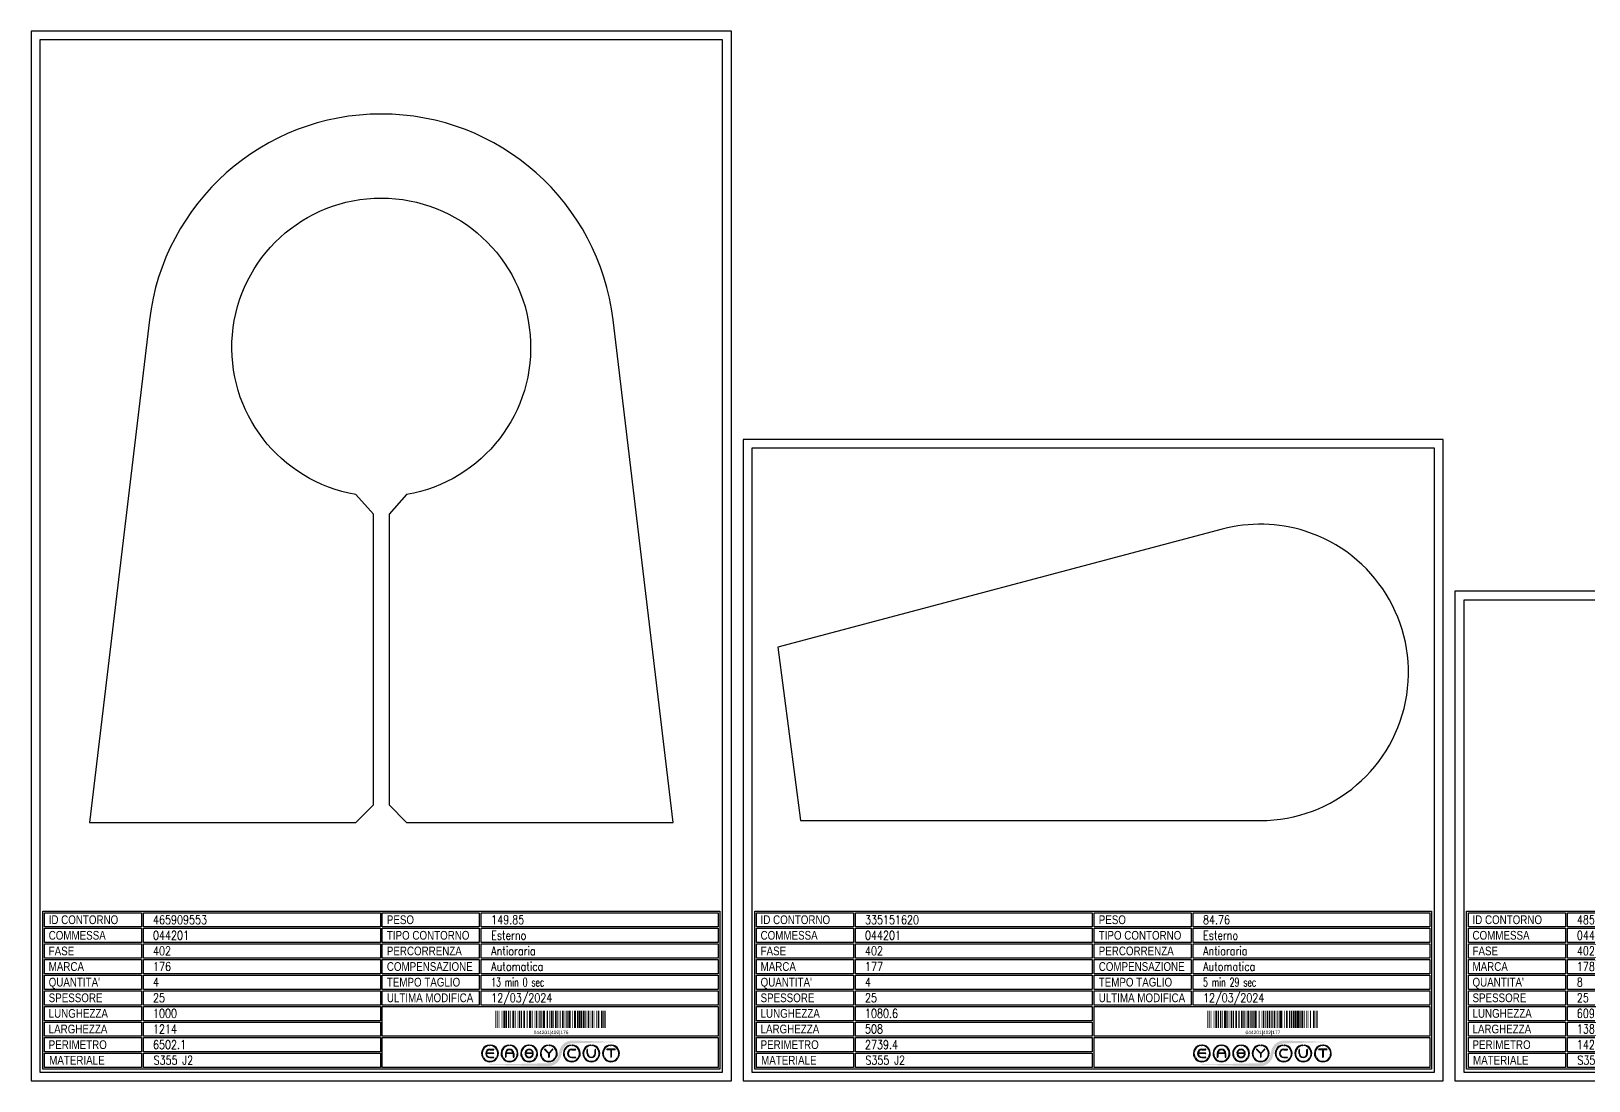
# Model space of a CAD drawing. Header units: millimetres. Extents: x 28039 to 145264, y 9873 to 40131.
# Drawn here: x 28039 to 30708, y 15553 to 17352 of the extents above; entities that cross this region are included whole.
import ezdxf
from ezdxf.enums import TextEntityAlignment as Align

# ---------------------------------------------------------------- set-up
doc = ezdxf.new("R2010")
doc.units = ezdxf.units.MM
doc.styles.add('EasyCutStyle', font='romans.shx', dxfattribs={"width": 0.8})
doc.styles.add('EasyCutStyle1', font='arial.ttf', dxfattribs={"width": 0.8})

# ---------------------------------------------------------------- blocks, each defined once
blk = doc.blocks.new('*U95')
at = {"color": 5}
blk.add_lwpolyline([(0, 0), (1200, 0), (1200, 1799), (0, 1799)], close=True, dxfattribs=at)
at = {"color": 7}
blk.add_lwpolyline([(15, 15), (1185, 15), (1185, 1784), (15, 1784)], close=True, dxfattribs=at)
at = {"color": 253}
blk.add_lwpolyline([(20, 291), (1180, 291), (1180, 20), (20, 20)], close=True, dxfattribs=at)
at = {"color": 2}
for points in [[(23, 288.1), (189.3, 288.1), (189.3, 263.7), (23, 263.7)], [(23, 288.1), (189.3, 288.1), (189.3, 263.7), (23, 263.7)], [(601.5, 288.1), (767.9, 288.1), (767.9, 263.7), (601.5, 263.7)], [(23, 261.4), (189.3, 261.4), (189.3, 237), (23, 237)], [(601.5, 261.4), (767.9, 261.4), (767.9, 237), (601.5, 237)], [(23, 234.6), (189.3, 234.6), (189.3, 210.2), (23, 210.2)], [(601.5, 234.6), (767.9, 234.6), (767.9, 210.2), (601.5, 210.2)], [(23, 207.9), (189.3, 207.9), (189.3, 183.4), (23, 183.4)], [(601.5, 207.9), (767.9, 207.9), (767.9, 183.4), (601.5, 183.4)], [(23, 181.1), (189.3, 181.1), (189.3, 156.7), (23, 156.7)], [(601.5, 181.1), (767.9, 181.1), (767.9, 156.7), (601.5, 156.7)], [(23, 154.3), (189.3, 154.3), (189.3, 129.9), (23, 129.9)], [(601.5, 154.3), (767.9, 154.3), (767.9, 129.9), (601.5, 129.9)], [(23, 127.6), (189.3, 127.6), (189.3, 103.1), (23, 103.1)], [(23, 100.8), (189.3, 100.8), (189.3, 76.4), (23, 76.4)], [(23, 74), (189.3, 74), (189.3, 49.6), (23, 49.6)], [(23, 47.3), (189.3, 47.3), (189.3, 22.9), (23, 22.9)]]:
    blk.add_lwpolyline(points, close=True, dxfattribs=at)
at = {"color": 1}
for points in [[(192.7, 288.1), (598.5, 288.1), (598.5, 263.7), (192.7, 263.7)], [(771.3, 288.1), (1177.2, 288.1), (1177.2, 263.7), (771.3, 263.7)], [(192.7, 261.4), (598.5, 261.4), (598.5, 237), (192.7, 237)], [(771.3, 261.4), (1177.2, 261.4), (1177.2, 237), (771.3, 237)], [(192.7, 234.6), (598.5, 234.6), (598.5, 210.2), (192.7, 210.2)], [(771.3, 234.6), (1177.2, 234.6), (1177.2, 210.2), (771.3, 210.2)], [(192.7, 207.9), (598.5, 207.9), (598.5, 183.4), (192.7, 183.4)], [(771.3, 207.9), (1177.2, 207.9), (1177.2, 183.4), (771.3, 183.4)], [(192.7, 181.1), (598.5, 181.1), (598.5, 156.7), (192.7, 156.7)], [(771.3, 181.1), (1177.2, 181.1), (1177.2, 156.7), (771.3, 156.7)], [(192.7, 154.3), (598.5, 154.3), (598.5, 129.9), (192.7, 129.9)], [(771.3, 154.3), (1177.2, 154.3), (1177.2, 129.9), (771.3, 129.9)], [(192.7, 127.6), (598.5, 127.6), (598.5, 103.1), (192.7, 103.1)], [(601.5, 127.6), (1177.2, 127.6), (1177.2, 76.4), (601.5, 76.4)], [(192.7, 100.8), (598.5, 100.8), (598.5, 76.4), (192.7, 76.4)], [(192.7, 74), (598.5, 74), (598.5, 49.6), (192.7, 49.6)], [(601.5, 74), (1177.2, 74), (1177.2, 22.9), (601.5, 22.9)], [(192.7, 47.3), (598.5, 47.3), (598.5, 22.9), (192.7, 22.9)]]:
    blk.add_lwpolyline(points, close=True, dxfattribs=at)
at = {"color": 161, "style": 'EasyCutStyle1', "width": 0.8}
for s, p in [('ID CONTORNO', (30.1, 268.6)), ('PESO', (609.6, 268.6)), ('COMMESSA', (30.1, 241.9)), ('TIPO CONTORNO', (609.6, 241.9)), ('FASE', (30.1, 215.1)), ('PERCORRENZA', (609.6, 215.1)), ('MARCA', (30.1, 188.4)), ('COMPENSAZIONE', (609.6, 188.4)), ("QUANTITA'", (30.1, 161.6)), ('TEMPO TAGLIO', (609.6, 161.6)), ('SPESSORE', (30.1, 134.8)), ('ULTIMA MODIFICA', (609.6, 134.8)), ('LUNGHEZZA', (30.1, 108.1)), ('LARGHEZZA', (30.1, 81.3)), ('PERIMETRO', (30.1, 54.5)), ('MATERIALE', (31, 27.8))]:
    blk.add_text(s, height=15, dxfattribs=at).set_placement(p)
at = {"style": 'EasyCutStyle'}
for tag, p, width in [('IDSHAPE', (208.9, 268.6), 0.8), ('WEIGTHSHAPE', (788.4, 268.6), 0.8), ('ORDERSHAPE', (208.9, 241.9), 0.8), ('TYPESHAPE', (788.4, 241.9), 0.8), ('PHASESHAPE', (208.9, 215.1), 0.8), ('JOUSHAPE', (788.4, 215.1), 0.8), ('MKSHAPE', (208.9, 188.4), 0.8), ('COMPSHAPE', (788.4, 188.4), 0.8), ('QTASHAPE', (208.9, 161.6), 0.8), ('TIMECUTSHAPE', (788.4, 161.6), 0.65), ('TKSHAPE', (208.9, 134.8), 0.8), ('LASTMODIFYSHAPE', (788.4, 134.8), 0.8), ('LENGTHSHAPE', (208.9, 108.1), 0.8), ('HEIGHTSHAPE', (208.9, 81.3), 0.8), ('PERIMETERSHAPE', (208.9, 54.5), 0.8), ('MATSHAPE', (209.8, 27.8), 0.8)]:
    blk.add_attdef(tag, p, '', height=15, dxfattribs=dict(at, width=width))
blk = doc.blocks.new('Logo')
h = blk.add_hatch(color=256)
h.set_gradient(color1=(255, 0, 0), color2=(255, 255, 0), tint=1)
h.paths.add_polyline_path([(20.5, 4.4, -0.339454), (37.1, 17.2), (118.6, 19.6), (37.1, 22, 0.339454), (15.8, 5.7), (13.2, -4.2, -0.339454), (-3.4, -16.9), (-118.2, -19.3), (-3.4, -21.7, 0.339454), (17.8, -5.4)])
for color, points in [(140, [(-115.9, -5.7, -1), (-116.7, -6.1, -0.520567), (-104.9, 14.3, -1), (-104.9, 13.5, 0.520567)]), (256, [(-97.3, 0.4), (-110, 0.4, -0.394366), (-103.7, 6.3), (-97.3, 6.3, 1), (-97.3, 7.2), (-103.7, 7.2, 1), (-103.7, -7.2), (-97.3, -7.2, 1), (-97.3, -6.3), (-103.7, -6.3, -0.394366), (-110, -0.4), (-97.3, -0.4, 1)]), (140, [(-91.4, -5.7, 1), (-90.6, -6.1, 0.520567), (-102.4, 14.3, 0.916853), (-102.6, 13.5, 0.043377), (-102.5, 13.5, -0.520567)]), (140, [(-82.3, -5.7, -1), (-83.1, -6.1, -0.520567), (-71.3, 14.3, -1), (-71.3, 13.5, 0.520567)]), (140, [(-57.8, -5.7, 1), (-57, -6.1, 0.520567), (-68.8, 14.3, 1), (-68.9, 13.5, -0.520567)]), (140, [(-48.7, -5.7, -1), (-49.5, -6.1, -0.520567), (-37.7, 14.3, -1), (-37.7, 13.5, 0.520567)]), (256, [(-31.2, -0.4, -0.486114), (-30.3, -1.5, -0.776377), (-42.6, -1.6, 1), (-43.4, -1.9, 0.776377), (-29.5, -1.7, 0.486114), (-31.2, 0.4), (-41.8, 0.4, -0.486114), (-42.6, 1.5, -0.776377), (-30.4, 1.6, 1), (-29.5, 1.9, 0.776377), (-43.5, 1.7, 0.486114), (-41.8, -0.4)]), (140, [(-24.2, -5.7, 1), (-23.4, -6.1, 0.520567), (-35.2, 14.3, 1), (-35.3, 13.5, -0.520567)]), (140, [(-15.1, -5.7, -1), (-15.9, -6.1, -0.520567), (-4.1, 14.3, -1), (-4.1, 13.5, 0.520567)]), (256, [(-9.3, 7.1, 1), (-10, 6.5), (-3.3, -0.2), (-3.3, -6.3, 1), (-2.4, -6.3), (-2.4, -0.2), (4.2, 6.5, 1), (3.6, 7.1), (-2.9, 0.6)]), (140, [(9.4, -5.7, 1), (10.2, -6.1, 0.520567), (-1.6, 14.3, 1), (-1.7, 13.5, -0.520567)]), (140, [(24.2, -5.7, -1), (23.4, -6.1, -0.520567), (35.2, 14.3, -1), (35.3, 13.5, 0.520567)]), (256, [(36.5, -7.2), (42.8, -7.2, 1), (42.8, -6.3), (36.5, -6.3, -1), (36.5, 6.3), (42.8, 6.3, 1), (42.8, 7.2), (36.5, 7.2, 1)]), (140, [(48.7, -5.7, 1), (49.5, -6.1, 0.520567), (37.7, 14.3, 1), (37.7, 13.5, -0.520567)]), (140, [(57.8, -5.7, -1), (57, -6.1, -0.520567), (68.8, 14.3, -1), (68.9, 13.5, 0.520567)]), (256, [(63.7, 0), (63.7, 6.3, 1), (62.9, 6.3), (62.9, 0, 1), (77.3, 0), (77.3, 6.3, 1), (76.4, 6.3), (76.4, 0, -1)]), (140, [(82.3, -5.7, 1), (83.1, -6.1, 0.520567), (71.3, 14.3, 1), (71.3, 13.5, -0.520567)]), (140, [(91.4, -5.7, -1), (90.6, -6.1, -0.520567), (102.4, 14.3, -1), (102.5, 13.5, 0.520567)]), (256, [(96.9, 7.2, 1), (96.9, 6.3), (103.2, 6.3), (103.2, -6.3, 1), (104.1, -6.3), (104.1, 6.3), (110.4, 6.3, 1), (110.4, 7.2)]), (140, [(115.9, -5.7, 1), (116.7, -6.1, 0.520567), (104.9, 14.3, 1), (104.9, 13.5, -0.520567)]), (140, [(-91.9, -8.3, 1), (-92.6, -7.8, -0.520567), (-114.8, -7.8, 1), (-115.5, -8.3, 0.520567)]), (140, [(-58.3, -8.3, 1), (-59, -7.8, -0.520567), (-81.2, -7.8, 1), (-81.9, -8.3, 0.520567)]), (140, [(-24.7, -8.3, 1), (-25.4, -7.8, -0.520567), (-47.6, -7.8, 1), (-48.3, -8.3, 0.520567)]), (140, [(8.9, -8.3, 1), (8.2, -7.8, -0.520567), (-14, -7.8, 1), (-14.7, -8.3, 0.520567)]), (140, [(48.3, -8.3, 1), (47.6, -7.8, -0.520567), (25.4, -7.8, 1), (24.7, -8.3, 0.520567)]), (140, [(81.9, -8.3, 1), (81.2, -7.8, -0.520567), (59, -7.8, 1), (58.3, -8.3, 0.520567)]), (140, [(115.5, -8.3, 1), (114.8, -7.8, -0.520567), (92.6, -7.8, 1), (91.9, -8.3, 0.520567)])]:
    blk.add_hatch(color=color).paths.add_polyline_path(points)
h = blk.add_hatch(color=256)
h.paths.add_polyline_path([(-63.7, -0.4), (-63.7, -6.3, 1), (-62.9, -6.3), (-62.9, 0, 1), (-77.3, 0), (-77.3, -6.3, 1), (-76.4, -6.3), (-76.4, -0.4)])
h.paths.add_polyline_path([(-76.4, 0.4, -0.933992), (-63.8, 0.4)], flags=16)
for p, q in [((-97.3, 0.4), (-110, 0.4)), ((-103.7, 7.2), (-97.3, 7.2)), ((-103.7, 6.3), (-97.3, 6.3)), ((-77.3, 0), (-77.3, -6.3)), ((-63.8, 0.4), (-76.4, 0.4)), ((-62.9, 0), (-62.9, -6.3)), ((-31.2, 0.4), (-41.8, 0.4)), ((-3.3, -0.2), (-10, 6.5)), ((-2.9, 0.6), (-9.3, 7.1)), ((-2.9, 0.6), (3.6, 7.1)), ((-2.4, -0.2), (4.2, 6.5)), ((36.5, 7.2), (42.8, 7.2)), ((36.5, 6.3), (42.8, 6.3)), ((62.9, 0), (62.9, 6.3)), ((63.7, 0), (63.7, 6.3)), ((76.4, 0), (76.4, 6.3)), ((77.3, 0), (77.3, 6.3)), ((110.4, 7.2), (96.9, 7.2)), ((103.2, 6.3), (96.9, 6.3)), ((103.2, 6.3), (103.2, -6.3)), ((104.1, 6.3), (104.1, -6.3)), ((110.4, 6.3), (104.1, 6.3)), ((-97.3, -0.4), (-110, -0.4)), ((-103.7, -6.3), (-97.3, -6.3)), ((-103.7, -7.2), (-97.3, -7.2)), ((-76.4, -0.4), (-76.4, -6.3)), ((-63.7, -0.4), (-76.4, -0.4)), ((-63.7, -0.4), (-63.7, -6.3)), ((-31.2, -0.4), (-41.8, -0.4)), ((-3.3, -0.2), (-3.3, -6.3)), ((-2.4, -0.2), (-2.4, -6.3)), ((36.5, -6.3), (42.8, -6.3)), ((36.5, -7.2), (42.8, -7.2))]:
    blk.add_line(p, q)
at = {"color": 140}
for centre, radius, start, end in [((-103.7, 0), 14.4, 95, 205), ((-103.7, 0), 13.5, 95, 205), ((-104.9, 13.9), 0.432, 275, 95), ((-102.5, 13.9), 0.432, 85, 265), ((-103.7, 0), 13.5, 335, 85), ((-103.7, 0), 14.4, 335, 85), ((-70.1, 0), 14.4, 95, 205), ((-70.1, 0), 13.5, 95, 205), ((-71.3, 13.9), 0.432, 275, 95), ((-68.9, 13.9), 0.432, 85, 265), ((-70.1, 0), 13.5, 335, 85), ((-70.1, 0), 14.4, 335, 85), ((-36.5, 0), 14.4, 95, 205), ((-36.5, 0), 13.5, 95, 205), ((-37.7, 13.9), 0.432, 275, 95), ((-35.3, 13.9), 0.432, 85, 265), ((-36.5, 0), 13.5, 335, 85), ((-36.5, 0), 14.4, 335, 85), ((-2.9, 0), 14.4, 95, 205), ((-2.9, 0), 13.5, 95, 205), ((-4.1, 13.9), 0.432, 275, 95), ((-1.7, 13.9), 0.432, 85, 265), ((-2.9, 0), 13.5, 335, 85), ((-2.9, 0), 14.4, 335, 85), ((36.5, 0), 14.4, 95, 205), ((36.5, 0), 13.5, 95, 205), ((35.3, 13.9), 0.432, 275, 95), ((37.7, 13.9), 0.432, 85, 265), ((36.5, 0), 14.4, 335, 85), ((36.5, 0), 13.5, 335, 85), ((70.1, 0), 14.4, 95, 205), ((70.1, 0), 13.5, 95, 205), ((68.9, 13.9), 0.432, 275, 95), ((71.3, 13.9), 0.432, 85, 265), ((70.1, 0), 14.4, 335, 85), ((70.1, 0), 13.5, 335, 85), ((103.7, 0), 14.4, 95, 205), ((103.7, 0), 13.5, 95, 205), ((102.5, 13.9), 0.432, 275, 95), ((104.9, 13.9), 0.432, 85, 265), ((103.7, 0), 14.4, 335, 85), ((103.7, 0), 13.5, 335, 85), ((-116.3, -5.9), 0.432, 205, 25), ((-115.1, -8), 0.432, 35, 215), ((-103.7, 0), 14.4, 215, 325), ((-103.7, 0), 13.5, 215, 325), ((-92.2, -8), 0.432, 325, 145), ((-91, -5.9), 0.432, 155, 335), ((-82.7, -5.9), 0.432, 205, 25), ((-81.5, -8), 0.432, 35, 215), ((-70.1, 0), 14.4, 215, 325), ((-70.1, 0), 13.5, 215, 325), ((-58.6, -8), 0.432, 325, 145), ((-57.4, -5.9), 0.432, 155, 335), ((-49.1, -5.9), 0.432, 205, 25), ((-47.9, -8), 0.432, 35, 215), ((-36.5, 0), 14.4, 215, 325), ((-36.5, 0), 13.5, 215, 325), ((-25, -8), 0.432, 325, 145), ((-23.8, -5.9), 0.432, 155, 335), ((-15.5, -5.9), 0.432, 205, 25), ((-14.3, -8), 0.432, 35, 215), ((-2.9, 0), 14.4, 215, 325), ((-2.9, 0), 13.5, 215, 325), ((8.6, -8), 0.432, 325, 145), ((9.8, -5.9), 0.432, 155, 335), ((23.8, -5.9), 0.432, 205, 25), ((25, -8), 0.432, 35, 215), ((36.5, 0), 14.4, 215, 325), ((36.5, 0), 13.5, 215, 325), ((47.9, -8), 0.432, 325, 145), ((49.1, -5.9), 0.432, 155, 335), ((57.4, -5.9), 0.432, 205, 25), ((58.6, -8), 0.432, 35, 215), ((70.1, 0), 14.4, 215, 325), ((70.1, 0), 13.5, 215, 325), ((81.5, -8), 0.432, 325, 145), ((82.7, -5.9), 0.432, 155, 335), ((91, -5.9), 0.432, 205, 25), ((92.2, -8), 0.432, 35, 215), ((103.7, 0), 14.4, 215, 325), ((103.7, 0), 13.5, 215, 325), ((115.1, -8), 0.432, 325, 145), ((116.3, -5.9), 0.432, 155, 335)]:
    blk.add_arc(centre, radius, start, end, dxfattribs=at)
for centre, radius, start, end in [((-103.7, 0), 7.2, 90, 270), ((-103.7, 0), 6.34, 90, 176.0904), ((-97.3, 6.8), 0.432, 270, 90), ((-97.3, 0), 0.432, 270, 90), ((-70.1, 0), 7.2, 0, 180), ((-70.1, 0), 6.34, 3.9096, 176.0904), ((-36.5, 0), 7.2, 15, 166.2998), ((-41.8, 1.3), 1.73, 166.2998, 270), ((-41.8, 1.3), 0.864, 166.2998, 270), ((-36.5, 0), 6.34, 15, 166.2998), ((-31.2, -1.3), 1.73, 346.2998, 90), ((-29.9, 1.8), 0.432, 195, 15), ((-9.6, 6.8), 0.432, 45, 225), ((3.9, 6.8), 0.432, 315, 135), ((36.5, 0), 7.2, 90, 270), ((36.5, 0), 6.34, 90, 270), ((42.8, 6.8), 0.432, 270, 90), ((63.3, 6.3), 0.432, 0, 180), ((70.1, 0), 7.2, 180, 0), ((70.1, 0), 6.34, 180, 0), ((76.8, 6.3), 0.432, 0, 180), ((96.9, 6.8), 0.432, 90, 270), ((110.4, 6.8), 0.432, 270, 90), ((-103.7, 0), 6.34, 183.9096, 270), ((-97.3, -6.8), 0.432, 270, 90), ((-76.8, -6.3), 0.432, 180, 0), ((-63.3, -6.3), 0.432, 180, 0), ((-43, -1.8), 0.432, 15, 195), ((-36.5, 0), 7.2, 195, 346.2998), ((-36.5, 0), 6.34, 195, 346.2998), ((-31.2, -1.3), 0.864, 346.2998, 90), ((-2.9, -6.3), 0.432, 180, 0), ((42.8, -6.8), 0.432, 270, 90), ((103.7, -6.3), 0.432, 180, 0)]:
    blk.add_arc(centre, radius, start, end)
blk = doc.blocks.new('BARCODE128_465909553', base_point=(28928.8, 15633.4))
at = {"linetype": 'Continuous'}
for points, const_width in [([(28929.8, 15633.4), (28929.8, 15663.4)], 2), ([(28932.3, 15633.4), (28932.3, 15663.4)], 1), ([(28935.3, 15633.4), (28935.3, 15663.4)], 1), ([(28940.3, 15633.4), (28940.3, 15663.4)], 1), ([(28944.3, 15633.4), (28944.3, 15663.4)], 3), ([(28947.8, 15633.4), (28947.8, 15663.4)], 2), ([(28951.8, 15633.4), (28951.8, 15663.4)], 2), ([(28955.3, 15633.4), (28955.3, 15663.4)], 1), ([(28959.3, 15633.4), (28959.3, 15663.4)], 3), ([(28962.8, 15633.4), (28962.8, 15663.4)], 2), ([(28966.3, 15633.4), (28966.3, 15663.4)], 1), ([(28970.3, 15633.4), (28970.3, 15663.4)], 3), ([(28973.8, 15633.4), (28973.8, 15663.4)], 2), ([(28978.3, 15633.4), (28978.3, 15663.4)], 3), ([(28982.3, 15633.4), (28982.3, 15663.4)], 1), ([(28984.3, 15633.4), (28984.3, 15663.4)], 1), ([(28988.3, 15633.4), (28988.3, 15663.4)], 3), ([(28991.8, 15633.4), (28991.8, 15663.4)], 2), ([(28995.3, 15633.4), (28995.3, 15663.4)], 1), ([(28999.3, 15633.4), (28999.3, 15663.4)], 3), ([(29003.8, 15633.4), (29003.8, 15663.4)], 2), ([(29006.3, 15633.4), (29006.3, 15663.4)], 1), ([(29008.3, 15633.4), (29008.3, 15663.4)], 1), ([(29011.8, 15633.4), (29011.8, 15663.4)], 4), ([(29017.8, 15633.4), (29017.8, 15663.4)], 2), ([(29021.3, 15633.4), (29021.3, 15663.4)], 1), ([(29025.3, 15633.4), (29025.3, 15663.4)], 3), ([(29028.3, 15633.4), (29028.3, 15663.4)], 1), ([(29032.3, 15633.4), (29032.3, 15663.4)], 3), ([(29035.8, 15633.4), (29035.8, 15663.4)], 2), ([(29039.8, 15633.4), (29039.8, 15663.4)], 2), ([(29044.3, 15633.4), (29044.3, 15663.4)], 3), ([(29048.3, 15633.4), (29048.3, 15663.4)], 1), ([(29050.3, 15633.4), (29050.3, 15663.4)], 1), ([(29052.3, 15633.4), (29052.3, 15663.4)], 1), ([(29055.8, 15633.4), (29055.8, 15663.4)], 4), ([(29061.3, 15633.4), (29061.3, 15663.4)], 1), ([(29065.3, 15633.4), (29065.3, 15663.4)], 3), ([(29069.8, 15633.4), (29069.8, 15663.4)], 2), ([(29073.3, 15633.4), (29073.3, 15663.4)], 3), ([(29076.8, 15633.4), (29076.8, 15663.4)], 2), ([(29080.3, 15633.4), (29080.3, 15663.4)], 3), ([(29083.8, 15633.4), (29083.8, 15663.4)], 2), ([(29088.3, 15633.4), (29088.3, 15663.4)], 3), ([(29091.3, 15633.4), (29091.3, 15663.4)], 1), ([(29095.3, 15633.4), (29095.3, 15663.4)], 3), ([(29099.3, 15633.4), (29099.3, 15663.4)], 1), ([(29102.8, 15633.4), (29102.8, 15663.4)], 2), ([(29105.8, 15633.4), (29105.8, 15663.4)], 2), ([(29111.3, 15633.4), (29111.3, 15663.4)], 3), ([(29114.3, 15633.4), (29114.3, 15663.4)], 1), ([(29116.8, 15633.4), (29116.8, 15663.4)], 2)]:
    blk.add_lwpolyline(points, dxfattribs=dict(at, const_width=const_width))
blk.add_text('044201|402|176', height=6).set_placement((29024.3, 15622.9), align=Align.CENTER)
blk = doc.blocks.new('*U77')
at = {"color": 5}
blk.add_lwpolyline([(0, 0), (1200, 0), (1200, 1099), (0, 1099)], close=True, dxfattribs=at)
at = {"color": 7}
blk.add_lwpolyline([(15, 15), (1185, 15), (1185, 1084), (15, 1084)], close=True, dxfattribs=at)
at = {"color": 253}
blk.add_lwpolyline([(20, 291), (1180, 291), (1180, 20), (20, 20)], close=True, dxfattribs=at)
at = {"color": 2}
for points in [[(23, 288.1), (189.3, 288.1), (189.3, 263.7), (23, 263.7)], [(23, 288.1), (189.3, 288.1), (189.3, 263.7), (23, 263.7)], [(601.5, 288.1), (767.9, 288.1), (767.9, 263.7), (601.5, 263.7)], [(23, 261.4), (189.3, 261.4), (189.3, 237), (23, 237)], [(601.5, 261.4), (767.9, 261.4), (767.9, 237), (601.5, 237)], [(23, 234.6), (189.3, 234.6), (189.3, 210.2), (23, 210.2)], [(601.5, 234.6), (767.9, 234.6), (767.9, 210.2), (601.5, 210.2)], [(23, 207.9), (189.3, 207.9), (189.3, 183.4), (23, 183.4)], [(601.5, 207.9), (767.9, 207.9), (767.9, 183.4), (601.5, 183.4)], [(23, 181.1), (189.3, 181.1), (189.3, 156.7), (23, 156.7)], [(601.5, 181.1), (767.9, 181.1), (767.9, 156.7), (601.5, 156.7)], [(23, 154.3), (189.3, 154.3), (189.3, 129.9), (23, 129.9)], [(601.5, 154.3), (767.9, 154.3), (767.9, 129.9), (601.5, 129.9)], [(23, 127.6), (189.3, 127.6), (189.3, 103.1), (23, 103.1)], [(23, 100.8), (189.3, 100.8), (189.3, 76.4), (23, 76.4)], [(23, 74), (189.3, 74), (189.3, 49.6), (23, 49.6)], [(23, 47.3), (189.3, 47.3), (189.3, 22.9), (23, 22.9)]]:
    blk.add_lwpolyline(points, close=True, dxfattribs=at)
at = {"color": 1}
for points in [[(192.7, 288.1), (598.5, 288.1), (598.5, 263.7), (192.7, 263.7)], [(771.3, 288.1), (1177.2, 288.1), (1177.2, 263.7), (771.3, 263.7)], [(192.7, 261.4), (598.5, 261.4), (598.5, 237), (192.7, 237)], [(771.3, 261.4), (1177.2, 261.4), (1177.2, 237), (771.3, 237)], [(192.7, 234.6), (598.5, 234.6), (598.5, 210.2), (192.7, 210.2)], [(771.3, 234.6), (1177.2, 234.6), (1177.2, 210.2), (771.3, 210.2)], [(192.7, 207.9), (598.5, 207.9), (598.5, 183.4), (192.7, 183.4)], [(771.3, 207.9), (1177.2, 207.9), (1177.2, 183.4), (771.3, 183.4)], [(192.7, 181.1), (598.5, 181.1), (598.5, 156.7), (192.7, 156.7)], [(771.3, 181.1), (1177.2, 181.1), (1177.2, 156.7), (771.3, 156.7)], [(192.7, 154.3), (598.5, 154.3), (598.5, 129.9), (192.7, 129.9)], [(771.3, 154.3), (1177.2, 154.3), (1177.2, 129.9), (771.3, 129.9)], [(192.7, 127.6), (598.5, 127.6), (598.5, 103.1), (192.7, 103.1)], [(601.5, 127.6), (1177.2, 127.6), (1177.2, 76.4), (601.5, 76.4)], [(192.7, 100.8), (598.5, 100.8), (598.5, 76.4), (192.7, 76.4)], [(192.7, 74), (598.5, 74), (598.5, 49.6), (192.7, 49.6)], [(601.5, 74), (1177.2, 74), (1177.2, 22.9), (601.5, 22.9)], [(192.7, 47.3), (598.5, 47.3), (598.5, 22.9), (192.7, 22.9)]]:
    blk.add_lwpolyline(points, close=True, dxfattribs=at)
at = {"color": 161, "style": 'EasyCutStyle1', "width": 0.8}
for s, p in [('ID CONTORNO', (30.1, 268.6)), ('PESO', (609.6, 268.6)), ('COMMESSA', (30.1, 241.9)), ('TIPO CONTORNO', (609.6, 241.9)), ('FASE', (30.1, 215.1)), ('PERCORRENZA', (609.6, 215.1)), ('MARCA', (30.1, 188.4)), ('COMPENSAZIONE', (609.6, 188.4)), ("QUANTITA'", (30.1, 161.6)), ('TEMPO TAGLIO', (609.6, 161.6)), ('SPESSORE', (30.1, 134.8)), ('ULTIMA MODIFICA', (609.6, 134.8)), ('LUNGHEZZA', (30.1, 108.1)), ('LARGHEZZA', (30.1, 81.3)), ('PERIMETRO', (30.1, 54.5)), ('MATERIALE', (31, 27.8))]:
    blk.add_text(s, height=15, dxfattribs=at).set_placement(p)
at = {"style": 'EasyCutStyle'}
for tag, p, width in [('IDSHAPE', (208.9, 268.6), 0.8), ('WEIGTHSHAPE', (788.4, 268.6), 0.8), ('ORDERSHAPE', (208.9, 241.9), 0.8), ('TYPESHAPE', (788.4, 241.9), 0.8), ('PHASESHAPE', (208.9, 215.1), 0.8), ('JOUSHAPE', (788.4, 215.1), 0.8), ('MKSHAPE', (208.9, 188.4), 0.8), ('COMPSHAPE', (788.4, 188.4), 0.8), ('QTASHAPE', (208.9, 161.6), 0.8), ('TIMECUTSHAPE', (788.4, 161.6), 0.65), ('TKSHAPE', (208.9, 134.8), 0.8), ('LASTMODIFYSHAPE', (788.4, 134.8), 0.8), ('LENGTHSHAPE', (208.9, 108.1), 0.8), ('HEIGHTSHAPE', (208.9, 81.3), 0.8), ('PERIMETERSHAPE', (208.9, 54.5), 0.8), ('MATSHAPE', (209.8, 27.8), 0.8)]:
    blk.add_attdef(tag, p, '', height=15, dxfattribs=dict(at, width=width))
blk = doc.blocks.new('BARCODE128_335151620', base_point=(30148.8, 15633.4))
at = {"linetype": 'Continuous'}
for points, const_width in [([(30149.8, 15633.4), (30149.8, 15663.4)], 2), ([(30152.3, 15633.4), (30152.3, 15663.4)], 1), ([(30155.3, 15633.4), (30155.3, 15663.4)], 1), ([(30160.3, 15633.4), (30160.3, 15663.4)], 1), ([(30164.3, 15633.4), (30164.3, 15663.4)], 3), ([(30167.8, 15633.4), (30167.8, 15663.4)], 2), ([(30171.8, 15633.4), (30171.8, 15663.4)], 2), ([(30175.3, 15633.4), (30175.3, 15663.4)], 1), ([(30179.3, 15633.4), (30179.3, 15663.4)], 3), ([(30182.8, 15633.4), (30182.8, 15663.4)], 2), ([(30186.3, 15633.4), (30186.3, 15663.4)], 1), ([(30190.3, 15633.4), (30190.3, 15663.4)], 3), ([(30193.8, 15633.4), (30193.8, 15663.4)], 2), ([(30198.3, 15633.4), (30198.3, 15663.4)], 3), ([(30202.3, 15633.4), (30202.3, 15663.4)], 1), ([(30204.3, 15633.4), (30204.3, 15663.4)], 1), ([(30208.3, 15633.4), (30208.3, 15663.4)], 3), ([(30211.8, 15633.4), (30211.8, 15663.4)], 2), ([(30215.3, 15633.4), (30215.3, 15663.4)], 1), ([(30219.3, 15633.4), (30219.3, 15663.4)], 3), ([(30223.8, 15633.4), (30223.8, 15663.4)], 2), ([(30226.3, 15633.4), (30226.3, 15663.4)], 1), ([(30228.3, 15633.4), (30228.3, 15663.4)], 1), ([(30231.8, 15633.4), (30231.8, 15663.4)], 4), ([(30237.8, 15633.4), (30237.8, 15663.4)], 2), ([(30241.3, 15633.4), (30241.3, 15663.4)], 1), ([(30245.3, 15633.4), (30245.3, 15663.4)], 3), ([(30248.3, 15633.4), (30248.3, 15663.4)], 1), ([(30252.3, 15633.4), (30252.3, 15663.4)], 3), ([(30255.8, 15633.4), (30255.8, 15663.4)], 2), ([(30259.8, 15633.4), (30259.8, 15663.4)], 2), ([(30264.3, 15633.4), (30264.3, 15663.4)], 3), ([(30268.3, 15633.4), (30268.3, 15663.4)], 1), ([(30270.3, 15633.4), (30270.3, 15663.4)], 1), ([(30272.3, 15633.4), (30272.3, 15663.4)], 1), ([(30275.8, 15633.4), (30275.8, 15663.4)], 4), ([(30281.3, 15633.4), (30281.3, 15663.4)], 1), ([(30285.3, 15633.4), (30285.3, 15663.4)], 3), ([(30289.8, 15633.4), (30289.8, 15663.4)], 2), ([(30293.3, 15633.4), (30293.3, 15663.4)], 3), ([(30296.8, 15633.4), (30296.8, 15663.4)], 2), ([(30300.3, 15633.4), (30300.3, 15663.4)], 3), ([(30304.3, 15633.4), (30304.3, 15663.4)], 3), ([(30307.8, 15633.4), (30307.8, 15663.4)], 2), ([(30311.3, 15633.4), (30311.3, 15663.4)], 3), ([(30314.8, 15633.4), (30314.8, 15663.4)], 2), ([(30319.3, 15633.4), (30319.3, 15663.4)], 1), ([(30321.3, 15633.4), (30321.3, 15663.4)], 1), ([(30325.8, 15633.4), (30325.8, 15663.4)], 2), ([(30331.3, 15633.4), (30331.3, 15663.4)], 3), ([(30334.3, 15633.4), (30334.3, 15663.4)], 1), ([(30336.8, 15633.4), (30336.8, 15663.4)], 2)]:
    blk.add_lwpolyline(points, dxfattribs=dict(at, const_width=const_width))
blk.add_text('044201|402|177', height=6).set_placement((30244.3, 15622.9), align=Align.CENTER)
blk = doc.blocks.new('*U4')
at = {"color": 5}
blk.add_lwpolyline([(0, 0), (1200, 0), (1200, 839), (0, 839)], close=True, dxfattribs=at)
at = {"color": 7}
blk.add_lwpolyline([(15, 15), (1185, 15), (1185, 824), (15, 824)], close=True, dxfattribs=at)
at = {"color": 253}
blk.add_lwpolyline([(20, 291), (1180, 291), (1180, 20), (20, 20)], close=True, dxfattribs=at)
at = {"color": 2}
for points in [[(23, 288.1), (189.3, 288.1), (189.3, 263.7), (23, 263.7)], [(23, 288.1), (189.3, 288.1), (189.3, 263.7), (23, 263.7)], [(601.5, 288.1), (767.9, 288.1), (767.9, 263.7), (601.5, 263.7)], [(23, 261.4), (189.3, 261.4), (189.3, 237), (23, 237)], [(601.5, 261.4), (767.9, 261.4), (767.9, 237), (601.5, 237)], [(23, 234.6), (189.3, 234.6), (189.3, 210.2), (23, 210.2)], [(601.5, 234.6), (767.9, 234.6), (767.9, 210.2), (601.5, 210.2)], [(23, 207.9), (189.3, 207.9), (189.3, 183.4), (23, 183.4)], [(601.5, 207.9), (767.9, 207.9), (767.9, 183.4), (601.5, 183.4)], [(23, 181.1), (189.3, 181.1), (189.3, 156.7), (23, 156.7)], [(601.5, 181.1), (767.9, 181.1), (767.9, 156.7), (601.5, 156.7)], [(23, 154.3), (189.3, 154.3), (189.3, 129.9), (23, 129.9)], [(601.5, 154.3), (767.9, 154.3), (767.9, 129.9), (601.5, 129.9)], [(23, 127.6), (189.3, 127.6), (189.3, 103.1), (23, 103.1)], [(23, 100.8), (189.3, 100.8), (189.3, 76.4), (23, 76.4)], [(23, 74), (189.3, 74), (189.3, 49.6), (23, 49.6)], [(23, 47.3), (189.3, 47.3), (189.3, 22.9), (23, 22.9)]]:
    blk.add_lwpolyline(points, close=True, dxfattribs=at)
at = {"color": 1}
for points in [[(192.7, 288.1), (598.5, 288.1), (598.5, 263.7), (192.7, 263.7)], [(771.3, 288.1), (1177.2, 288.1), (1177.2, 263.7), (771.3, 263.7)], [(192.7, 261.4), (598.5, 261.4), (598.5, 237), (192.7, 237)], [(771.3, 261.4), (1177.2, 261.4), (1177.2, 237), (771.3, 237)], [(192.7, 234.6), (598.5, 234.6), (598.5, 210.2), (192.7, 210.2)], [(771.3, 234.6), (1177.2, 234.6), (1177.2, 210.2), (771.3, 210.2)], [(192.7, 207.9), (598.5, 207.9), (598.5, 183.4), (192.7, 183.4)], [(771.3, 207.9), (1177.2, 207.9), (1177.2, 183.4), (771.3, 183.4)], [(192.7, 181.1), (598.5, 181.1), (598.5, 156.7), (192.7, 156.7)], [(771.3, 181.1), (1177.2, 181.1), (1177.2, 156.7), (771.3, 156.7)], [(192.7, 154.3), (598.5, 154.3), (598.5, 129.9), (192.7, 129.9)], [(771.3, 154.3), (1177.2, 154.3), (1177.2, 129.9), (771.3, 129.9)], [(192.7, 127.6), (598.5, 127.6), (598.5, 103.1), (192.7, 103.1)], [(601.5, 127.6), (1177.2, 127.6), (1177.2, 76.4), (601.5, 76.4)], [(192.7, 100.8), (598.5, 100.8), (598.5, 76.4), (192.7, 76.4)], [(192.7, 74), (598.5, 74), (598.5, 49.6), (192.7, 49.6)], [(601.5, 74), (1177.2, 74), (1177.2, 22.9), (601.5, 22.9)], [(192.7, 47.3), (598.5, 47.3), (598.5, 22.9), (192.7, 22.9)]]:
    blk.add_lwpolyline(points, close=True, dxfattribs=at)
at = {"color": 161, "style": 'EasyCutStyle1', "width": 0.8}
for s, p in [('ID CONTORNO', (30.1, 268.6)), ('PESO', (609.6, 268.6)), ('COMMESSA', (30.1, 241.9)), ('TIPO CONTORNO', (609.6, 241.9)), ('FASE', (30.1, 215.1)), ('PERCORRENZA', (609.6, 215.1)), ('MARCA', (30.1, 188.4)), ('COMPENSAZIONE', (609.6, 188.4)), ("QUANTITA'", (30.1, 161.6)), ('TEMPO TAGLIO', (609.6, 161.6)), ('SPESSORE', (30.1, 134.8)), ('ULTIMA MODIFICA', (609.6, 134.8)), ('LUNGHEZZA', (30.1, 108.1)), ('LARGHEZZA', (30.1, 81.3)), ('PERIMETRO', (30.1, 54.5)), ('MATERIALE', (31, 27.8))]:
    blk.add_text(s, height=15, dxfattribs=at).set_placement(p)
at = {"style": 'EasyCutStyle'}
for tag, p, width in [('IDSHAPE', (208.9, 268.6), 0.8), ('WEIGTHSHAPE', (788.4, 268.6), 0.8), ('ORDERSHAPE', (208.9, 241.9), 0.8), ('TYPESHAPE', (788.4, 241.9), 0.8), ('PHASESHAPE', (208.9, 215.1), 0.8), ('JOUSHAPE', (788.4, 215.1), 0.8), ('MKSHAPE', (208.9, 188.4), 0.8), ('COMPSHAPE', (788.4, 188.4), 0.8), ('QTASHAPE', (208.9, 161.6), 0.8), ('TIMECUTSHAPE', (788.4, 161.6), 0.65), ('TKSHAPE', (208.9, 134.8), 0.8), ('LASTMODIFYSHAPE', (788.4, 134.8), 0.8), ('LENGTHSHAPE', (208.9, 108.1), 0.8), ('HEIGHTSHAPE', (208.9, 81.3), 0.8), ('PERIMETERSHAPE', (208.9, 54.5), 0.8), ('MATSHAPE', (209.8, 27.8), 0.8)]:
    blk.add_attdef(tag, p, '', height=15, dxfattribs=dict(at, width=width))

msp = doc.modelspace()

# ---------------------------------------------------------------- linework, layer by layer
at = {"color": 2, "elevation": 0}
for points in [[(28638.8, 17066.3, -0.918653), (28682.2, 16558.1), (28652.3, 16524.7), (28652.3, 16026.4), (28682.3, 15996.4), (29138.8, 15996.4), (29036, 16857.8, 0.887725), (28241.7, 16857.8), (28138.8, 15996.4), (28595.3, 15996.4), (28625.3, 16026.4), (28625.3, 16524.7), (28595.5, 16558.1, -0.918617)], [(30222, 16495.5, 0.14267), (30080, 16498.9), (29318.6, 16296.8), (29357.4, 15999.4), (30145.1, 15999.4, 0.857012)]]:
    msp.add_lwpolyline(points, format="xyb", close=True, dxfattribs=at)

# ---------------------------------------------------------------- block references
for name, p, values in [('*U95', (28038.8, 15553.4), {'IDSHAPE': '465909553', 'ORDERSHAPE': '044201', 'PHASESHAPE': '402', 'MKSHAPE': '176', 'TKSHAPE': '25', 'LENGTHSHAPE': '1000', 'HEIGHTSHAPE': '1214', 'MATSHAPE': 'S355 J2', 'LASTMODIFYSHAPE': '12/03/2024', 'PERIMETERSHAPE': '6502.1', 'WEIGTHSHAPE': '149.85', 'TYPESHAPE': 'Esterno', 'JOUSHAPE': 'Antioraria', 'COMPSHAPE': 'Automatica', 'TIMECUTSHAPE': '13 min 0 sec', 'QTASHAPE': '4'}), ('*U77', (29258.8, 15553.4), {'IDSHAPE': '335151620', 'ORDERSHAPE': '044201', 'PHASESHAPE': '402', 'MKSHAPE': '177', 'TKSHAPE': '25', 'LENGTHSHAPE': '1080.6', 'HEIGHTSHAPE': '508', 'MATSHAPE': 'S355 J2', 'LASTMODIFYSHAPE': '12/03/2024', 'PERIMETERSHAPE': '2739.4', 'WEIGTHSHAPE': '84.76', 'TYPESHAPE': 'Esterno', 'JOUSHAPE': 'Antioraria', 'COMPSHAPE': 'Automatica', 'TIMECUTSHAPE': '5 min 29 sec', 'QTASHAPE': '4'}), ('*U4', (30478.8, 15553.4), {'IDSHAPE': '485534063', 'ORDERSHAPE': '044201', 'PHASESHAPE': '402', 'MKSHAPE': '178', 'TKSHAPE': '25', 'LENGTHSHAPE': '609', 'HEIGHTSHAPE': '138', 'MATSHAPE': 'S355 J2', 'LASTMODIFYSHAPE': '12/03/2024', 'PERIMETERSHAPE': '1421.7', 'WEIGTHSHAPE': '15.44', 'TYPESHAPE': 'Esterno', 'JOUSHAPE': 'Antioraria', 'COMPSHAPE': 'Automatica', 'TIMECUTSHAPE': '2 min 51 sec', 'QTASHAPE': '8'})]:
    msp.add_blockref(name, p).add_auto_attribs(values)
for name, p in [('BARCODE128_465909553', (28834.3, 15643.9)), ('BARCODE128_335151620', (30054.3, 15643.9)), ('Logo', (28928.8, 15600.4)), ('Logo', (30148.8, 15600.4))]:
    msp.add_blockref(name, p)

doc.saveas('drawing.dxf')
